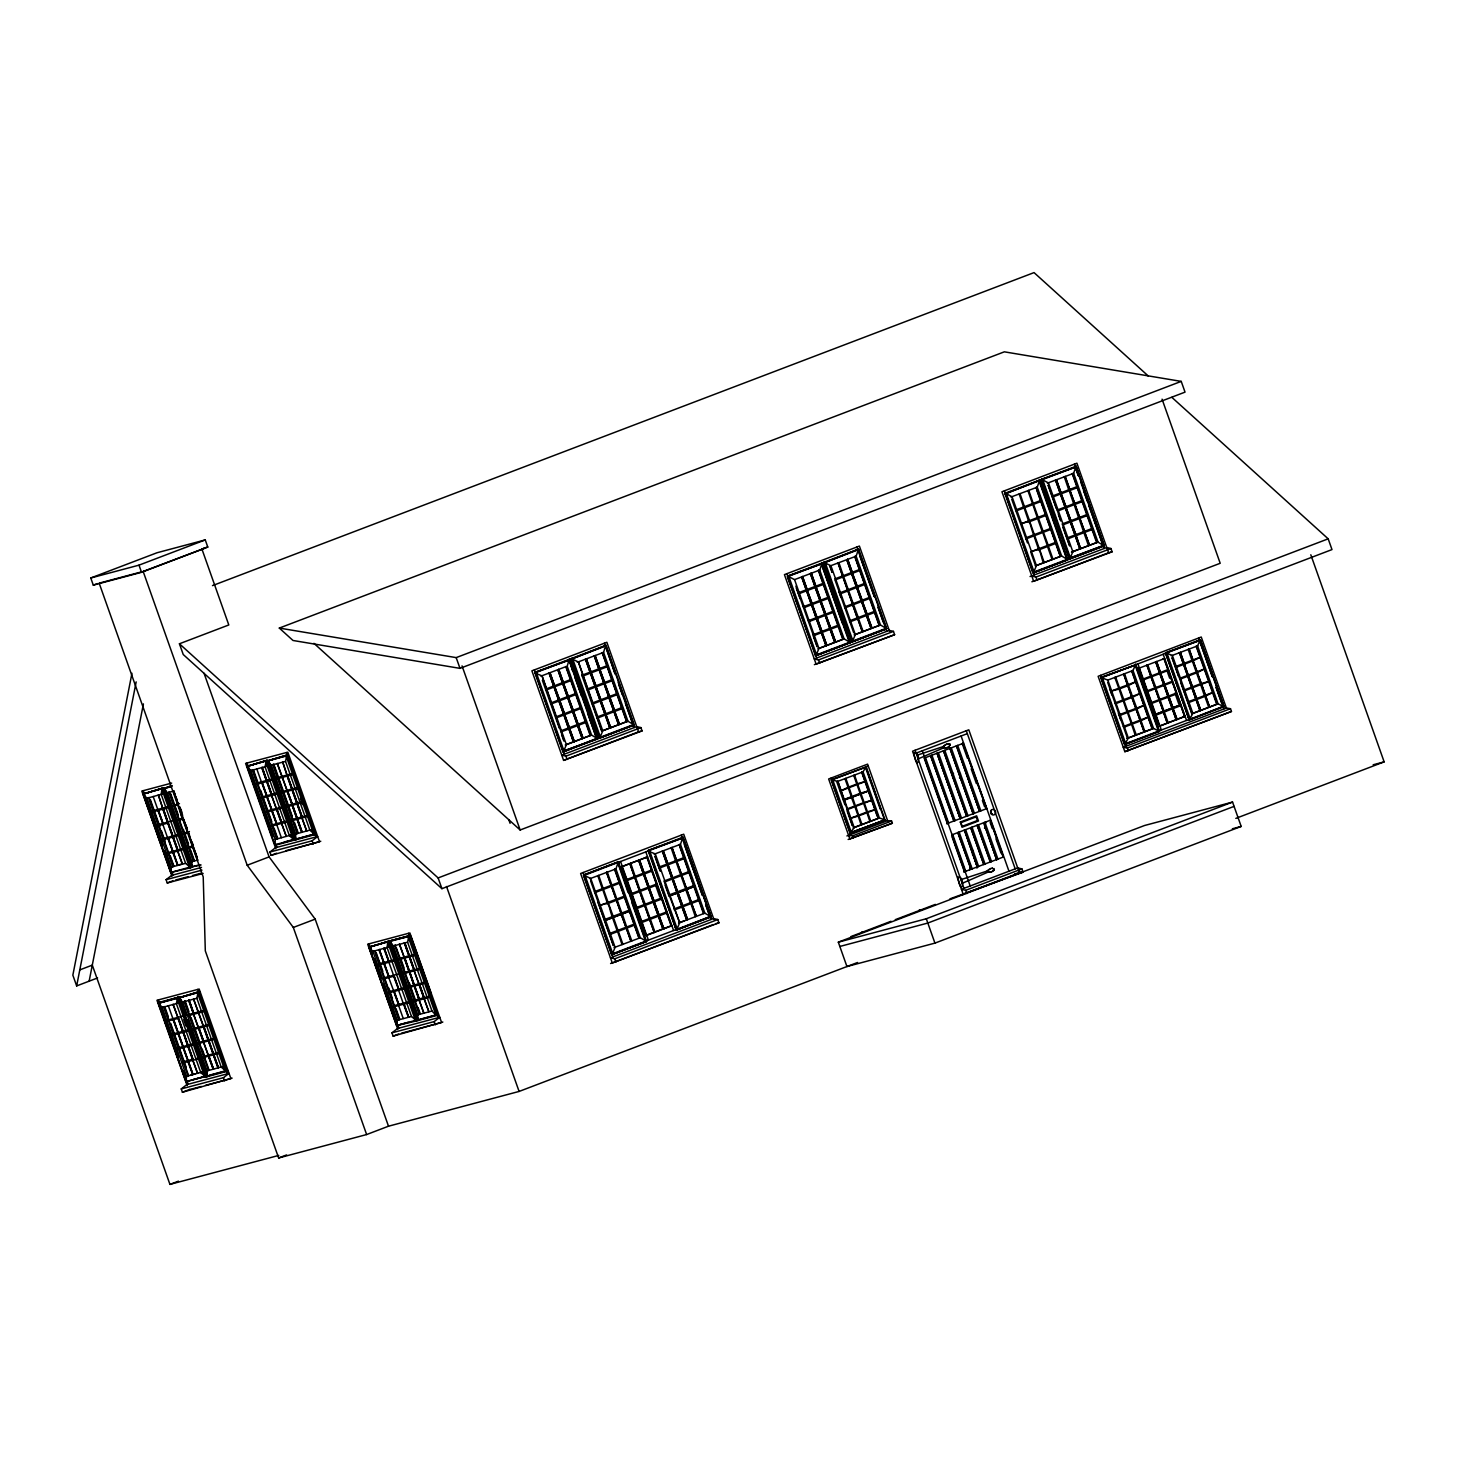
<?xml version="1.0" encoding="UTF-8"?>
<svg xmlns="http://www.w3.org/2000/svg" width="1457" height="1457" viewBox="0 0 1457 1457"><rect width="100%" height="100%" fill="white"/><g stroke="black" fill="none" stroke-linecap="round" stroke-linejoin="round"><path stroke-width="1.5" d="M562.639 751.229L597.789 738.79L569.614 659.201L534.792 672.424L562.967 752.012L597.789 738.79L591.578 735.093L567.21 666.25L569.213 659.311L572.583 670.839M614.963 673.863L605.602 645.451L603.58 652.39L627.967 721.233L634.177 724.93L599.355 738.153L571.18 658.564L606.003 645.342L634.177 724.93L599.355 738.153L634.177 724.93M616.876 863.09L618.333 861.834L615.929 868.9L640.315 937.743L646.526 941.441L611.703 954.681L583.51 875.056L618.333 861.834L646.526 941.441L611.703 954.681L583.51 875.056L590.741 878.48L615.127 947.341L612.086 954.572L646.526 941.441M649.676 853.055L676.248 930.076L711.071 916.854L682.878 837.247L648.055 850.469L676.248 930.076L711.071 916.854L704.86 913.157L680.474 844.295L682.878 837.247L681.421 838.485M850.323 642.573L815.519 655.796L850.323 642.573L822.149 562.985L787.345 576.207L815.519 655.796L850.323 642.573L844.113 638.876L819.745 570.033L822.149 562.985L820.692 564.241M857.062 550.364L858.537 549.125L856.133 556.173L880.502 625.017L886.712 628.714L851.908 641.936L823.715 562.347L858.537 549.125L886.712 628.714L851.908 641.936L886.712 628.714M1038.204 481.356L1039.661 480.118L1037.257 487.166L1061.625 556.009L1067.835 559.707L1033.031 572.929L1004.838 493.34L1039.661 480.118L1067.835 559.707L1033.031 572.929L1006.459 495.926M1069.784 558.104L1069.42 559.069L1104.224 545.847L1076.049 466.258L1041.245 479.462L1069.42 559.069L1104.224 545.847L1098.013 542.15L1073.645 473.306L1076.049 466.258L1075.284 467.315M190.758 866.897L170.815 872.452L143.096 794.138L163.184 787.946L190.685 867.789L185.604 863.327L161.235 794.484L161.854 789.166L163.093 788.765M205.911 1076.14L185.968 1081.677L158.267 1002.616L178.337 997.189L205.838 1077.033L200.756 1072.571L176.388 1003.727L177.645 997.444L179.484 997.517L185.476 1014.418M170.742 785.924L163.585 788.692L167.537 792.808L191.923 861.652L191.304 866.988L201.084 864.948M198.826 991.725L178.737 997.936L182.69 1002.052L207.076 1070.895L206.93 1076.741L227.019 1071.314L198.826 991.725L178.737 997.936L199.973 992.071M266.303 760.572L246.907 766.509L250.859 770.626L275.246 839.469L275.1 845.315L295.17 839.906L266.995 760.317L246.907 766.509L266.995 760.317L294.496 840.161L289.415 835.699L265.047 766.856L266.303 760.572L294.496 840.161L293.385 839.815L265.648 761.519M287.484 754.853L267.396 761.046L271.348 765.18L295.735 834.023L295.589 839.869L315.659 834.442L287.484 754.853L267.396 761.046L287.375 755.673M416.629 1020.046L396.686 1025.582L368.967 947.287L389.055 941.095L416.556 1020.938L411.493 1016.476L387.107 947.633L387.726 942.315L388.964 941.914M408.852 935.904L408.215 936.851L435.934 1015.128L437.045 1015.493L408.852 935.904L407.596 942.187L431.982 1011.031L435.934 1015.128L437.737 1015.219L409.544 935.631L389.474 941.058L393.408 945.957L417.795 1014.801L417.649 1020.647L437.737 1015.219L409.544 935.631L389.474 941.058L410.692 935.977L430.89 993M597.789 738.79L569.614 659.201M606.003 645.342L571.344 659.22M618.333 861.834L583.911 874.965M711.071 916.854L682.878 837.247M849.85 642.045L822.149 562.985M858.537 549.125L823.897 563.003M1039.661 480.118L1005.02 493.996M1104.224 545.847L1076.049 466.258M143.096 794.138L162.492 788.201L190.685 867.789L170.815 872.452L171.434 867.097L147.048 798.254L143.096 794.138L162.492 788.201M172.217 785.614L163.585 788.692L171.908 786.47M187.225 1081.112L185.968 1081.677L186.587 1076.341L162.201 1007.497L158.248 1003.381L177.645 997.444L205.838 1077.033L204.727 1076.687L177.007 998.409L177.645 997.444M396.686 1025.582L397.306 1020.246L372.919 951.403L368.967 947.287L388.363 941.349L416.556 1020.938L396.686 1025.582L397.943 1025.018M1157.532 731.195L1159.462 731.287L1124.64 744.509L1159.462 731.287L1153.543 728.445L1128.355 738.043L1124.64 744.509L1100.909 677.505L1107.83 680.091L1133.018 670.493L1135.732 664.283L1134.93 665.248M1171.264 655.796L1197.563 645.888L1200.277 639.696L1199.475 640.643L1212.26 676.722M1135.677 664.957L1100.909 677.505L1135.677 664.957L1159.08 731.396M1222.077 706.609L1224.007 706.7L1200.277 639.696L1165.454 652.918L1189.185 719.922L1192.901 713.438L1218.088 703.858L1224.007 706.7L1189.185 719.922L1167.039 655.413M172.072 871.869L170.815 872.433M191.304 866.988L192.561 866.423M225.216 1071.241L226.327 1071.587L221.264 1067.125L196.877 998.282L198.134 991.998L227.019 1071.314M206.457 1076.213L207.714 1075.667M275.883 844.24L274.626 844.805L315.258 834.005M286.792 755.108L286.137 756.056L313.874 834.351L314.985 834.715L309.904 830.235L285.536 761.392L286.792 755.108L315.659 834.442M295.115 839.341L312.982 834.369M417.176 1020.137L437.118 1014.6M844.914 804.81L836.737 781.735L863.054 771.846L866.095 766.564L865.403 767.165M866.004 767.129L831.273 779.786L850.16 833.113L854.203 827.576L879.391 817.978L884.982 819.89L850.16 833.113L884.982 819.89L866.095 766.564M952.623 777.747L953.461 773.357M959.562 778.002L960.4 773.594M969.615 869.865L970.435 865.567M972.493 854.84L973.312 850.542M976.937 868.117L977.155 867.006M984.55 828.359L985.77 821.912M131.95 673.261L72.85 975.17L76.656 985.934L97.601 977.938M76.656 985.934L136.175 681.876M89.15 981.162L143.423 703.895M569.596 659.985L535.174 672.314L563.367 751.903L566.391 744.691L542.022 675.848L534.956 673.098M682.859 838.03L648.438 850.378L676.631 929.985L679.672 922.755L655.286 853.893L648.238 851.143M822.13 563.768L787.709 576.098L794.557 579.631L818.943 648.474L815.902 655.686L787.509 576.881M1067.835 559.707L1033.414 572.82L1036.455 565.607L1012.069 496.764L1005.239 493.231M1069.802 558.96L1070.458 558.013L1042.72 479.717L1041.609 479.371L1048.457 482.904L1072.844 551.748L1069.802 558.96L1041.227 479.48L1076.031 467.023M990.979 811.622L990.924 813.552L992.381 813.789M599.756 738.043L600.393 737.096L572.674 658.801L571.563 658.455L599.756 738.043L602.779 730.831L578.411 661.988L571.18 658.564L572.055 659.038M852.29 641.827L852.928 640.88L825.208 562.584L824.097 562.238L852.29 641.827L855.332 634.615L830.945 565.771L823.715 562.347L824.589 562.821M949.163 746.64L949.873 744.126L946.34 744.236M993.219 871.031L994.33 869.647L992.199 868.172M994.33 869.647L991.543 871.887M197.496 992.946L198.134 991.998M368.967 947.287L388.363 941.349M563.367 751.903L597.315 738.28M815.902 655.686L816.557 654.758L788.82 576.444M676.631 929.985L710.597 916.344M1125.023 744.4L1125.696 743.562L1102.366 677.651L1101.292 677.414M1223.57 706.281L1189.568 719.813L1165.454 652.918L1200.222 640.37M944.027 746.039L946.558 744.181M945.065 744.982L943.043 746.621M988.065 870.43L990.614 868.591M989.121 869.374L987.099 871.031M203.142 873.435L167.264 882.978L166.098 879.682L171.653 875.366L201.521 867.425M269.909 852.054L275.464 847.737L317.681 836.5L312.108 840.816L269.909 852.054L271.057 855.35L320.777 841.254M181.251 1088.925L186.806 1084.609L229.022 1073.372L223.467 1077.688L181.251 1088.925L182.416 1092.222L232.118 1078.125M391.969 1032.831L397.524 1028.515L439.741 1017.277L434.186 1021.594L391.969 1032.831L393.135 1036.127L442.837 1022.031M930.695 755.728L931.934 755.236L955.1 820.673L953.861 821.147L930.604 755.673L954.135 821.001M937.051 753.214L960.29 818.688L937.124 753.269L938.381 752.795L961.547 818.215L960.218 818.634L937.798 755.327M943.571 750.81L944.81 750.337L967.976 815.756L966.647 816.193L943.48 750.756L966.738 816.23M949.928 748.315L973.167 813.789L949.928 748.315L951.257 747.878L974.423 813.316L973.094 813.735M986.444 808.69L962.931 743.361L986.79 808.599L946.631 823.733M957.923 832.603L959.161 832.129L972.201 868.955L971.236 869.301L957.832 832.548L970.963 869.428M970.708 827.649L983.839 864.529L970.799 827.703L972.038 827.23L985.078 864.056L983.748 864.475M977.228 825.245L978.485 824.771L991.525 861.597L990.268 862.07L977.155 825.19L990.541 861.943M990.232 820.291L951.749 834.916L964.789 871.741L965.772 871.413L952.732 834.588L951.749 834.916M990.159 820.236L1003.272 857.117L990.505 820.145M947.505 747.496L949.381 746.585M943.699 747.823L918.056 758.951M987.755 872.233L962.112 883.361M90.771 577.992L157.028 552.749L205.255 539.91L207.786 547.067L141.529 572.31L93.303 585.149L90.771 577.992L138.998 565.152L205.255 539.91M93.303 585.149L97.455 583.583M857.572 962.494L519.093 1091.439L388.509 1126.206L366.636 1134.548L293.312 927.453L247.198 865.239L143.168 571.454L204.035 548.506M212.485 585.623L1034.051 272.605L1148.335 376.052M1171.865 397.36L1328.183 538.835L1331.989 549.58L441.926 888.679L183.236 654.521L179.43 643.775L228.804 624.962L201.922 549.07M279.307 628.076L1004.347 351.829L1181.226 381.388L1185.033 392.133L459.993 668.362L293.003 640.479L279.307 628.076L456.187 657.617L1181.226 381.388M149.051 797.507L147.048 798.254L162.802 793.901L161.235 794.484M153.167 796.487L157.757 809.455M169.54 792.043L167.537 792.808L173.948 790.932L177.754 804.137L176.57 798.345M265.047 766.856L266.595 766.255L250.859 770.626L252.425 770.024L276.794 838.868M167.701 807.87L153.24 811.749L153.167 810.638M179.466 803.681L173.383 805.302L174.02 806.195M535.411 672.752L603.271 646.908M787.946 576.535L857.9 549.89M1007.552 492.867L1075.412 467.023L1074.41 464.146M271.239 780.351L257.051 784.121L256.978 783.01M261.368 781.844L256.778 768.877M540.893 676.157L566.318 666.486M577.282 662.279L603.58 652.39L602.47 652.7L626.838 721.543L603.763 730.321M794.557 579.631L819.745 570.033L818.324 570.415L842.711 639.259M832.038 572.328L829.816 566.063L856.133 556.173L854.713 556.556L879.099 625.399L880.502 625.017L854.439 634.851M1010.939 497.056L1037.257 487.166L1036.127 487.458L1060.514 556.319L1035.326 565.899L1036.455 565.607M1047.328 483.196L1073.645 473.306L1072.225 473.671L1096.611 542.514L1098.013 542.15L1071.951 551.966M291.728 774.887L277.54 778.657L277.467 777.564M172.381 836.099L167.774 823.132L158.194 825.718L158.121 824.607M181.233 812.405L179.266 806.85C185.549 837.739 183.236 797.179 173.729 806.304M182.999 817.996L178.337 819.271L178.956 820.164M276.466 794.211L262.005 798.09L261.932 796.979M563.513 683.424L568.248 696.337L563.513 683.424L571.454 680.419L571.089 679.417L545.901 688.997M798.454 592.78L823.624 583.201L823.988 584.202L816.047 587.207L820.801 600.12L816.211 587.153M1015.802 509.95L1041.136 500.316L1041.5 501.317L1033.559 504.322L1038.149 517.29M1069.948 490.463L1074.701 503.393L1069.948 490.463L1077.889 487.458L1077.524 486.456L1052.355 496.054M554.042 687.048L558.632 700.016L554.042 687.048L546.266 689.999M554.753 686.757L559.506 699.67L554.753 686.757L562.784 683.715L567.374 696.683L562.784 683.715M590.431 673.17L595.021 686.138L590.431 673.17L582.49 676.175L582.144 675.174L607.314 665.594M591.305 672.843L595.895 685.81L591.141 672.879L599.173 669.838L603.763 682.805L599.173 669.838M599.902 669.546L604.637 682.477L599.902 669.546L607.678 666.596M798.636 593.837L806.577 590.832L811.167 603.799L806.577 590.832M807.305 590.54L812.041 603.453L807.305 590.54L815.337 587.499L819.927 600.466L815.173 587.535M835.025 579.977L842.966 576.954L847.555 589.921L842.966 576.954M848.284 589.63L843.676 576.662L851.708 573.621L856.315 586.588L851.562 573.676M852.436 573.33L857.19 586.26L852.436 573.33L860.377 570.324M1016.148 510.952L1024.089 507.947L1028.533 520.969M1052.537 497.092L1060.477 494.087L1065.067 507.054L1060.477 494.087M1061.206 493.796L1065.941 506.726L1061.206 493.796L1069.238 490.754L1073.663 503.758M296.955 788.747L282.494 792.626L282.421 791.533M177.608 835.808L163.148 839.687L163.075 838.576M167.446 837.411L162.856 824.443M189.428 831.565L183.272 833.24L183.91 834.133M188.791 832.839L192.597 846.043L188.299 832.967L183.637 834.242M281.42 808.18L266.941 812.059L266.868 810.948M803.226 606.804L828.578 597.17L828.924 598.171L820.983 601.176L825.737 614.089L820.983 601.176M839.614 592.926L864.966 583.292M1043.103 531.259L1038.513 518.291L1046.436 515.286L1046.09 514.285L1020.738 523.919C1032.303 520.131 1028.405 521.114 1033.632 534.883M1057.29 510.023L1082.478 500.425L1082.824 501.427L1074.884 504.432L1079.637 517.362L1075.047 504.395M551.056 704.022L558.996 701.017L563.586 713.985L558.832 701.054M559.87 700.671L564.46 713.639L559.707 700.726L567.738 697.684L572.328 710.652L567.738 697.684M568.449 697.393L573.202 710.306L568.449 697.393L576.389 694.388L576.043 693.386L550.855 702.966M587.444 690.163L595.385 687.139L599.974 700.107L595.385 687.139M596.095 686.848L600.849 699.779L596.095 686.848L604.127 683.807L608.716 696.774L604.127 683.807M604.837 683.515L609.591 696.446L604.837 683.515L612.614 680.565M811.531 604.801L816.12 617.768L811.531 604.801L803.754 607.751M812.241 604.509L816.995 617.422L812.241 604.509L820.273 601.468L824.862 614.435L820.273 601.468M840.143 593.891L847.919 590.923L852.509 603.89L847.919 590.923M856.661 587.59L861.251 600.557L856.661 587.59L848.63 590.631L853.219 603.599M857.372 587.298L862.125 600.229L857.372 587.298L865.167 584.348M1034.343 534.592L1029.753 521.624L1037.621 518.637L1042.229 531.605M1065.431 508.056L1070.021 521.023L1065.431 508.056L1057.655 511.025M1066.142 507.765L1070.895 520.695L1066.142 507.765L1074.173 504.723L1078.617 517.727M301.909 802.716L287.448 806.613L287.357 805.502M182.271 849.886L168.083 853.656L168.01 852.545M192.889 845.934L188.226 847.209L188.864 848.101M286.082 822.258L271.894 826.028L271.822 824.917M555.645 716.99L580.979 707.355L581.343 708.357L573.402 711.362L578.156 724.275L573.566 711.307M592.034 703.112L617.203 693.532M1048.202 545.191L1043.449 532.26L1051.389 529.255L1051.025 528.254L1025.692 537.888L1026.202 538.853M1062.08 524.028L1087.414 514.394L1087.778 515.396L1079.837 518.401L1084.591 531.331L1079.837 518.401M563.932 714.986L568.376 727.99L563.932 714.986L556.155 717.937M564.66 714.695L569.396 727.608L564.66 714.695L572.692 711.653L577.282 724.621L572.692 711.653M600.32 701.108L604.91 714.076L600.32 701.108L592.38 704.132L592.179 703.075M601.031 700.817L605.784 713.748L601.031 700.817L609.062 697.776L613.67 710.743L608.917 697.83M609.955 697.448L614.544 710.415L609.791 697.484L617.732 694.479M808.69 621.72L816.466 618.77L821.074 631.737L816.321 618.806M817.341 618.424L821.948 631.391L817.195 618.478L825.227 615.437L829.816 628.404L825.227 615.437M825.937 615.145L830.69 628.058L825.937 615.145L833.878 612.14L833.513 611.139L808.344 620.718M852.709 604.946L857.299 617.914L852.855 604.892L844.933 607.915L844.568 606.895L869.756 597.315M858.337 617.531L853.583 604.6L861.615 601.559L866.205 614.526L861.615 601.559M862.325 601.267L867.079 614.198L862.325 601.267L870.102 598.317M1026.056 538.89L1033.978 535.885L1038.422 548.907M1039.296 548.56L1034.707 535.593L1042.738 532.552L1047.328 545.519M1062.444 525.03L1070.367 522.025L1074.975 534.992L1070.367 522.025M1071.095 521.733L1075.849 534.664L1071.095 521.733L1079.127 518.692L1083.553 531.696M276.775 824.735L281.365 837.702M306.844 816.685L292.383 820.582L292.311 819.471M578.356 725.331L583.091 738.244L578.356 725.331L586.279 722.326L585.933 721.324L560.745 730.904M813.133 634.742L838.467 625.108L838.831 626.109L830.891 629.114L835.644 642.027L831.036 629.06M1030.645 551.857L1055.979 542.223L1056.343 543.224L1048.403 546.229L1052.992 559.197M1067.034 537.997L1092.368 528.363L1092.732 529.365L1084.791 532.37L1089.545 545.3L1084.791 532.37M568.886 728.955L573.475 741.923L568.886 728.955L561.109 731.906M569.596 728.664L574.349 741.577L569.596 728.664L577.628 725.622L582.217 738.59L577.628 725.622M605.274 715.077L609.864 728.045L605.274 715.077L597.334 718.101L596.969 717.081L622.157 707.501M605.985 714.786L610.738 727.717L605.985 714.786L614.016 711.745L618.606 724.712L614.016 711.745M614.727 711.453L619.48 724.384L614.727 711.453L622.521 708.503M813.48 635.744L821.42 632.739L826.01 645.706L821.42 632.739M822.13 632.447L826.884 645.36L822.13 632.447L830.162 629.406L834.752 642.373L830.162 629.406M849.868 621.884L857.809 618.861L862.398 631.828L857.809 618.861M863.109 631.537L858.519 618.588L866.551 615.528L871.14 628.495L866.405 615.582M867.279 615.236L872.014 628.167L867.279 615.236L875.22 612.231M1075.321 535.994L1079.91 548.961L1075.321 535.994L1067.544 538.963M1076.195 535.666L1080.62 548.67L1076.031 535.702L1083.917 532.716L1088.506 545.665M289.415 835.699L290.981 835.098M167.264 882.978L172.873 880.829M309.904 830.235L311.47 829.652L295.735 834.023L298.23 833.058L294.533 822.64M271.057 855.35L276.684 853.201M247.198 865.239L269.09 856.898L315.186 919.13L388.509 1126.206M565.28 745.001L590.449 735.403M817.814 648.784L844.113 638.876L818.943 648.474M854.203 634.906L879.372 625.326L855.004 556.483M1071.715 552.039L1096.884 542.441M565.516 744.928L591.578 735.093L590.176 735.475L565.79 666.632M1103.75 545.319L1069.074 558.286M565.334 750.555L633.194 724.694L634.214 727.553M815.774 655.122L885.729 628.477M1035.381 571.454L1064.739 560.271M1103.24 545.61L1066.834 559.47L1039.77 483.014M1030.044 576.553L1106.755 547.522L1110.963 548.524L1112.128 551.802L1031.884 581.78M640.916 727.608L636.709 726.606L561.746 755.163L565.953 756.165L640.916 727.608L642.082 730.904L563.604 760.39L531.896 670.839L606.859 642.282L638.567 731.833L642.082 730.904M893.451 631.391L889.244 630.389L814.281 658.946L818.488 659.948L893.451 631.391L894.616 634.687L814.372 664.647M1031.793 576.08L1036 577.081L1110.963 548.524M563.604 760.39L638.567 731.833M1108.613 552.749L1033.65 581.307L1001.942 491.756L1076.905 463.199L1108.613 552.749L1112.128 551.802M79.789 969.888L92.301 965.135L169.941 1184.395L278.761 1155.419M313.929 643.338L520.149 829.998L1220.201 563.276L1162.067 399.163M293.312 927.453L315.186 919.13M179.43 643.775L438.12 877.934L1328.183 538.835M168.32 1005.731L172.928 1018.698M182.58 1031.374L177.991 1018.407L168.393 1020.993L168.32 1019.882M188.536 1014.546L188.9 1015.547L188.536 1014.546L202.723 1010.757M374.923 950.656L372.919 951.403L388.673 947.032L387.107 947.633M395.412 945.192L393.408 945.957L407.596 942.187M831.82 779.95L868.263 766.072M1101.492 677.76L1199.603 640.388M586.224 874.601L648.62 850.815M650.733 850.014L682.24 838.012M187.807 1031.082L173.347 1034.962L173.274 1033.851M913.575 752.923C921.99 750.282 917.837 776.071 913.776 752.868M193.49 1028.515L193.836 1029.516L193.49 1028.515L207.95 1024.635M916.089 753.142L967.321 733.636M1158.552 724.165L1138.755 668.289L1164.671 658.491L1162.923 658.946M589.866 878.717L615.929 868.9L614.526 869.264L638.913 938.126M621.665 866.715L647.108 857.044L671.495 925.905L646.052 935.576L621.665 866.715L647.6 856.916L645.833 857.372M654.157 854.203L680.474 844.295L679.344 844.605L703.986 913.393M393.59 961.019L379.13 964.898L379.057 963.787M844.951 778.657L848.029 787.345L840.325 791.024L848.265 788.018L851.343 796.706L843.403 799.711L851.58 797.38L843.639 800.385M870.758 821.165L867.68 812.478L875.621 809.473L867.443 811.804L864.365 803.117L872.306 800.112L864.128 802.443L861.051 793.755L868.991 790.75L860.814 793.082L857.736 784.394L865.677 781.389L857.499 783.72L854.567 774.997M388.928 962.294L393.517 975.261M414.079 955.573L399.619 959.453L399.546 958.342M848.976 787.727L857.007 784.686L860.085 793.373L852.054 796.414L849.14 787.691M1110.835 691.237L1136.187 681.585L1128.538 685.446L1132.417 696.355M1123.821 699.651L1119.796 688.779L1127.827 685.737L1131.688 696.646L1127.827 685.737M1143.344 679.927L1151.121 676.959L1155 687.886L1150.975 677.013M1159.881 673.626L1163.742 684.553L1159.881 673.626L1151.85 676.667L1155.875 687.54M1160.592 673.334L1164.617 684.207L1160.592 673.334L1168.368 670.384M1179.715 678.361L1187.491 675.392L1183.63 664.483L1175.835 667.433M1184.341 664.192L1192.372 661.15L1196.233 672.059L1188.202 675.101L1184.341 664.192L1188.202 675.101M1197.253 672.606L1201.278 683.479L1197.253 672.606L1204.903 668.763L1196.962 671.768L1193.083 660.859L1200.732 656.998L1175.544 666.596M192.47 1045.161L178.3 1048.931L178.228 1047.82M198.425 1042.484L198.789 1043.485L198.425 1042.484L212.886 1038.604M659.019 867.097L684.371 857.463L684.717 858.464L676.777 861.469L681.53 874.4L676.777 861.469M594.82 892.686L602.761 889.681L607.205 902.703M608.079 902.357L603.489 889.389L611.521 886.348L616.111 899.315L611.521 886.348M616.821 899.024L612.231 886.056L620.008 883.088M627.038 880.574L634.815 877.606L639.423 890.573L634.815 877.606M640.133 890.282L635.543 877.314L643.575 874.273L648.165 887.24L643.575 874.273M644.285 873.981L649.039 886.912L644.285 873.981L652.08 871.013M669.073 894.999L676.849 892.03L672.26 879.063L664.319 882.068L663.973 881.066L671.914 878.061L667.306 865.094L659.529 868.062M668.034 864.802L676.066 861.761L680.656 874.728L672.624 877.77L668.034 864.802L672.624 877.77M212.959 1039.715L198.789 1043.485M852.454 797.052L860.322 794.047L852.454 797.052L855.368 805.776L863.4 802.734L860.176 794.083M861.051 793.755L868.991 790.75M398.453 989.23L393.663 976.281L384.065 978.867L383.992 977.756M388.728 977.592L393.536 990.541M419.015 969.542L404.554 973.422L404.481 972.311M1115.006 702.984L1140.357 693.35L1132.708 697.193L1136.733 708.066M1147.205 690.837L1172.248 681.293M1127.827 711.453L1123.966 700.544L1131.998 697.484L1135.859 708.412L1131.834 697.539M1155.292 688.724L1159.153 699.633L1155.292 688.724L1147.515 691.693M1159.881 699.342L1156.002 688.433L1164.034 685.391L1167.913 696.3L1164.034 685.391M1164.762 685.1L1168.787 695.972L1164.762 685.1L1172.539 682.131M1183.721 690.163L1191.662 687.158L1187.783 676.23L1180.006 679.199M1188.511 675.939L1196.543 672.897L1200.404 683.825L1192.372 686.866L1188.511 675.939L1192.536 686.812M197.697 1059.02L183.236 1062.9L183.163 1061.789M846.717 809.072L854.658 806.067L851.416 797.416M846.954 809.746L854.895 806.741L857.973 815.428L850.032 818.433M855.605 806.45L863.637 803.408L866.715 812.095L858.683 815.137L855.769 806.413M192.961 1059.184L188.372 1046.217L192.961 1059.184L182.89 1061.898M203.379 1056.452L203.725 1057.454L203.379 1056.452L217.84 1052.573M599.428 905.653L624.762 896.019M681.366 874.437L689.307 871.432L689.671 872.433L681.73 875.438L686.32 888.406L694.26 885.401L694.607 886.402L677.924 892.74L682.677 905.671L678.088 892.704M616.457 900.317L621.064 913.284L616.457 900.317L608.425 903.358L613.178 916.289M621.775 912.993L617.185 900.025L624.962 897.075M639.769 891.575L644.213 904.597L639.769 891.575L631.992 894.543M645.232 904.214L640.479 891.283L648.529 888.242L653.118 901.209L648.529 888.242M649.239 887.95L653.993 900.881L649.239 887.95L657.016 884.982M672.97 878.771L681.002 875.73L685.61 888.697L677.578 891.739L672.97 878.771L677.578 891.739M403.48 988.957L389.019 992.836L388.946 991.725M1119.176 714.75L1144.51 705.115L1136.879 708.958L1140.904 719.831M1201.114 683.533L1209.365 681.366L1192.664 687.704L1196.689 698.577L1192.664 687.704M423.969 983.511L409.508 987.391L409.435 986.28M1119.468 715.587L1127.408 712.582L1131.269 723.51M1131.998 723.218L1128.119 712.291L1136.15 709.249L1140.03 720.159L1136.15 709.249M1159.462 700.489L1163.323 711.398L1159.462 700.489L1151.667 703.458M1164.034 711.107L1160.173 700.198L1168.204 697.156L1172.065 708.066L1168.04 697.193M1169.079 696.81L1172.94 707.738L1168.915 696.865L1176.855 693.86M1191.953 687.995L1195.815 698.905L1191.953 687.995L1184.177 690.964M861.998 824.498L858.92 815.811L866.97 812.769L869.884 821.493M200.756 1072.571L202.323 1071.97L186.587 1076.341L188.59 1075.594L170.123 1023.433M604.728 920.642L612.668 917.637L604.874 920.587L604.364 919.64L629.551 910.042M617.968 930.313L613.379 917.345L621.247 914.34L626 927.271L621.247 914.34M622.285 913.958L630.061 910.989L622.285 913.958L626.729 926.98M669.273 896.037L677.214 893.032L681.803 905.999L677.05 893.086M677.924 892.74L685.956 889.699M686.684 889.407L691.419 902.338L686.684 889.407L694.607 886.402M621.41 914.304L613.379 917.345M644.722 905.544L649.312 918.511L644.722 905.544L636.946 908.512M650.022 918.238L645.433 905.252L653.465 902.211L658.054 915.178L653.319 902.265M654.339 901.883L658.946 914.85L654.193 901.919L662.134 898.914M669.419 896L677.214 893.032M221.264 1067.125L222.812 1066.524L207.076 1070.895L209.079 1070.13L184.693 1001.287M1123.329 726.515L1148.681 716.862L1141.031 720.723L1144.911 731.633M1187.874 701.91L1213.226 692.275L1205.576 696.136L1209.601 707.009L1205.74 696.082M1123.638 727.353L1131.579 724.348L1135.276 735.311M1140.321 721.015L1144.182 731.924L1140.321 721.015L1132.289 724.056L1136.314 734.929M1163.469 712.291L1167.33 723.2L1163.615 712.236L1155.838 715.205M1168.204 722.872L1164.343 711.945L1172.375 708.903L1176.236 719.831L1172.375 708.903M1173.085 708.612L1177.11 719.485L1173.085 708.612L1180.862 705.662M1196.124 699.761L1199.985 710.67L1196.124 699.761L1188.329 702.711M1200.695 710.379L1196.834 699.469L1204.866 696.428L1208.727 707.337M408.434 1002.926L393.955 1006.805L393.882 1005.694M403.188 1003.217L398.599 990.25M850.469 832.621L884.982 819.89M227.656 1070.221L209.79 1075.12M428.631 997.571L414.462 1001.36L414.371 1000.249M846.899 835.954L887.586 820.655L891.575 821.019L892.358 823.223L848.138 839.469M848.648 835.498L852.636 835.863L891.575 821.019M182.416 1092.222L189.902 1089.362M609.317 933.609L634.505 924.011M609.663 934.611L617.604 931.606L622.048 944.61M622.922 944.282L618.333 931.314L626.364 928.273L630.954 941.24L626.364 928.273M631.828 940.912L627.075 927.982L635.015 924.976M674.372 909.969L682.149 907.019L686.757 919.986L682.003 907.055M683.023 906.673L687.631 919.64L682.878 906.728L690.909 903.668L695.335 916.69M691.62 903.395L696.373 916.307L691.62 903.395L699.56 900.371L699.214 899.37L674.026 908.968M649.676 919.531L654.266 932.498L649.676 919.531L641.881 922.481M654.976 932.207L650.387 919.24L658.418 916.198L663.008 929.165L658.418 916.198M659.129 915.907L663.882 928.819L659.129 915.907L666.924 912.938M1127.226 738.335L1152.669 728.682L1132.144 670.73M1185.124 716.188L1159.28 726.242L1184.723 716.571L1164.198 658.619M1193.884 712.947L1217.214 704.077L1196.452 646.198M403.225 1018.498L398.617 1005.53M1124.913 743.926L1189.422 719.339M1191.516 718.538L1223.024 706.536L1223.88 708.958M1230.491 708.703L1226.375 708.011L1123.274 747.295L1127.372 747.987L1230.491 708.703L1231.456 711.471L1124.84 751.685L1098.141 676.303L1201.242 637.019L1226.466 708.211M1124.84 751.685L1231.456 711.471M646.617 935.103L671.877 925.486M680.364 922.336L684.553 920.733M613.998 947.651L640.315 937.743L639.186 938.053L614.799 869.192M678.543 923.064L704.86 913.157L703.458 913.539L679.8 846.754M393.135 1036.127L398.763 1033.978M614.053 953.206L643.429 942.023M710.069 916.617L645.524 941.222L631.974 902.976M960.199 822.076L976.645 815.829L978.485 821.001L962.039 827.248L960.382 822.021M717.791 919.549L713.584 918.547L610.483 957.832L614.69 958.833L717.791 919.549L718.957 922.827L610.574 963.514M713.329 924.576L612.322 963.059L580.615 873.49L683.715 834.205L713.93 919.513M957.613 877.314C966.046 874.674 961.875 900.481 957.832 877.26M169.941 1184.395L178.446 1181.153M1021.903 868.9L1017.696 867.898L961.474 889.316L965.681 890.318L1021.903 868.9L1023.069 872.178L949.946 898.842M850.961 936.56L891.028 921.279M895.254 919.677L935.339 904.396M1014.618 874.2L1020.956 871.778M961.893 894.689L1016.039 874.054M838.321 942.169L1144.565 825.5L1232.549 802.078L1241.182 826.429L934.939 943.116L846.936 966.537L838.321 942.169L926.306 918.748L1232.549 802.078M140.965 572.036L99.167 583.164L203.215 876.95L205.31 950.875L278.651 1157.969L286.61 1154.927M1234.079 806.377L927.836 923.046L839.833 946.467M1235.827 818.379L1384.15 761.865L1310.808 554.771M862.872 931.77L861.852 932.207L863.218 931.788M920.35 909.878L918.912 910.461L920.697 909.897M924.521 758.022L925.505 757.695L948.671 823.114L947.687 823.442L924.521 758.022L963.623 743.161L962.221 743.544L967.448 758.314M943.262 746.567L916.763 755.309M960.819 879.7L987.318 870.976M203.397 548.251L207.786 547.067M143.168 571.454L145.281 570.889M1064.284 476.785L1068.709 489.789M1028.769 490.317L1033.195 503.321M1027.895 490.645L1032.485 503.612M1019.153 493.978L1023.579 507M1020.027 493.65L1024.453 506.654M838.904 562.657L843.33 575.661M829.816 566.063L830.945 565.771M1037.275 517.636L1032.849 504.614L1024.817 507.655L1029.553 520.586M859.849 569.377L834.825 578.921M578.411 661.988L601.905 731.068L627.967 721.233L626.565 721.616L602.178 652.772M542.022 675.848L564.041 740.757M171.653 783.101L141.803 791.06L171.999 876.331M166.826 787.527L171.034 786.398M268.543 760.445L248.018 765.908L247.016 763.049M270.638 759.88L287.43 755.418M285.536 761.392L271.348 765.18L273.843 764.215L292.311 816.375M1071.423 552.112L1072.844 551.748M1060.222 556.392L1061.625 556.009L1035.563 565.844L1031.137 553.314M1102.257 545.647L1103.841 545.938L1075.667 466.349M1052.118 559.543L1047.528 546.575L1039.642 549.562L1044.25 562.529M1043.358 562.876C1038.714 549.544 1041.937 547.796 1030.791 551.821M612.268 679.563L587.08 689.143L587.59 690.108M1065.868 559.506L1067.453 559.816L1039.278 480.227M874.692 611.284L849.522 620.864L850.032 621.829M152.894 810.748L167.355 806.868M256.705 783.119L271.166 779.24M277.194 777.656L291.655 773.776M157.83 824.717L172.017 820.947M261.641 797.088L276.101 793.209M282.13 791.625L296.609 787.745L296.682 788.856M178.683 820.273L183.345 818.998L187.279 830.108M848.356 642.373L849.941 642.683L821.766 563.094M894.616 634.687L816.139 664.173L784.431 574.623L859.393 546.065L889.59 631.355M162.783 838.686L177.244 834.806M266.595 811.057L281.055 807.178M287.084 805.594L301.544 801.714M167.737 852.655L182.198 848.775M271.548 825.026L285.718 821.256M292.037 819.562L306.207 815.793M595.822 738.59L597.406 738.899L569.213 659.311M188.572 848.211L193.235 846.936L197.169 858.046M177.973 865.076L182.034 864.001M185.604 863.327L171.434 867.097L173.929 866.15L170.232 855.714M197.988 860.031L191.923 861.652L194.418 860.705L190.721 850.269M291.418 834.934L275.246 839.469L277.741 838.522L274.043 828.086M284.188 842.037L292.493 839.833M199.645 864.766L190.94 867.097L163.111 788.51M166.098 879.682L201.977 870.139M175.623 880.028L188.281 876.659M192.506 875.548L200.939 873.289M285.754 850.724L319.52 841.727L287.812 752.176L245.596 763.413L275.81 848.702M1188.202 649.385L1191.917 660.331M1147.843 664.866L1151.54 675.829M1101.037 678.07L1124.33 743.853M1124.549 673.644L1128.246 684.59M1115.625 677.013L1119.504 687.923M1114.751 677.341L1118.776 688.214M1193.083 660.859L1197.108 671.732M1183.63 664.483L1187.491 675.392M1168.077 669.528L1143.053 679.089M1187.783 676.23L1191.662 687.158M948.161 743.78L949.873 744.126M950.274 745.255L949.673 744.181M1122.782 700.016L1119.085 689.07L1110.999 691.183M1115.461 703.786L1123.238 700.835L1126.953 711.781M862.18 772.064L878.516 818.215L853.092 827.867L854.203 827.576L837.866 781.426L831.273 779.786L849.905 832.584M853.693 775.324L856.771 784.012L848.903 787.017L845.825 778.329M837.866 781.426L852.582 825.7M1200.695 684.663L1204.411 695.626M1176.4 693.058L1151.376 702.602M1196.834 699.469L1200.859 710.342M671.112 847.792L675.556 860.796M630.754 863.291L635.179 876.313M1184.723 716.571L1163.943 658.691M607.278 872.087L611.885 885.055M597.825 875.712L602.251 888.715M598.7 875.384L603.125 888.388M1126.953 738.408L1128.355 738.043L1107.83 680.091M651.716 870.011L626.692 879.573M198.771 992.29L159.378 1002.78L158.358 999.921M372.191 946.139L409.49 936.195M158.248 1003.381L177.007 998.391M619.662 882.086L594.474 891.684L594.984 892.649M177.954 1003.126L162.201 1007.497L164.696 1006.55L168.393 1016.986M196.877 998.282L182.69 1002.052L185.203 1001.105L188.882 1011.522M861.123 824.844L858.209 816.102L850.196 818.397M671.75 878.097L667.16 865.13M681.73 875.438L686.484 888.369M672.26 879.063L676.849 892.03M656.67 883.98L631.628 893.542M892.358 823.223L849.886 838.995L828.651 778.985L867.589 764.142L888.078 822.021M168.047 1019.991L182.234 1016.221M378.765 963.897L393.226 960.017M399.254 958.451L413.715 954.554M188.9 1015.547L203.361 1011.668M661.605 897.949L636.582 907.511M612.159 916.672C607.496 903.34 610.72 901.592 599.574 905.617M173.001 1033.96L187.461 1030.081M383.719 977.866L397.888 974.096M404.208 972.42L418.378 968.632M193.836 1029.516L208.296 1025.637M983.584 822.75L984.914 822.313L997.954 859.156L996.624 859.575L984.313 824.789M690.399 902.721L685.792 889.753M666.559 911.936L641.535 921.48M617.094 930.641L612.505 917.673M177.936 1047.929L192.397 1044.05M388.655 991.835L403.115 987.955M409.144 986.389L423.623 982.51M679.672 922.755L664.756 883.343M709.104 916.653L710.688 916.963L682.495 837.356M393.609 1005.804L408.069 1001.924M414.098 1000.358L428.558 996.479M203.725 1057.454L218.204 1053.575M644.559 941.258L646.143 941.55L617.95 861.943M715.442 923.774L718.957 922.827M1003.199 857.08L963.733 872.033M191.104 1074.865L195.165 1073.773M411.493 1016.476L397.306 1020.246L399.801 1019.299L396.104 1008.863M431.982 1011.031L417.795 1014.801L420.29 1013.853L418.086 1007.588M1373.168 764.779L1384.15 761.865M193.453 1079.473L205.911 1076.158M400.019 1024.471L408.324 1022.268M185.968 1081.677L226.6 1070.877M437.319 1014.782L416.811 1020.246L388.983 941.659M993.929 868.518L994.111 869.702M188.663 1089.836L201.321 1086.467M205.546 1085.338L230.88 1078.599L199.172 989.048L156.955 1000.285L187.152 1085.574M401.495 1033.177L441.598 1022.504L409.891 932.954L367.674 944.191L397.87 1029.48M1014.272 874.528L1023.069 872.178M1232.385 828.778L1241.182 826.429M278.651 1157.969L366.636 1134.548M990.396 868.645L992.417 868.117M945.866 747.896L947.706 747.441M989.922 872.288L991.762 871.832M943.499 747.896L944.828 747.641M987.555 872.288L988.866 872.033M831.656 779.677L832.694 779.805L851.27 832.275L850.542 833.022L831.146 778.038M944.61 747.696L946.067 747.842M988.666 872.087L990.123 872.233M991.762 813.826L990.742 812.241M885.455 628.331L886.33 628.823L858.137 549.234M632.903 724.548L633.795 725.04L605.602 645.451M268.707 760.645L296.281 839.614M248.2 766.091L272.823 836.682M180.049 997.517L186.114 1015.748M159.56 1002.981L171.562 1037.949M1200.277 639.696L1224.007 706.7M1199.894 639.805L1223.625 706.791M1198.747 637.984L1212.443 676.667M1216.231 687.34L1222.277 704.405M1216.012 687.322L1221.276 702.183M1192.901 713.438L1172.375 655.486L1165.855 652.809L1166.911 653.064L1190.242 718.975M1172.229 657.799L1192.026 713.675M1171.993 657.872L1178.586 676.485M1180.789 682.696L1191.771 713.748M1163.178 654.266L1186.544 720.45M1167.403 671.823L1169.68 678.233M1174.961 693.168L1178.749 703.84M1076.177 469.136L1078.435 475.51M1080.693 481.885L1104.26 548.469M1076.031 469.427L1078.289 475.765M1083.516 490.554L1087.25 501.117M1088.743 505.324L1102.967 545.464M1072.516 473.598L1097.139 542.386M1137.935 663.882L1161.356 730.03M1139.01 668.217L1159.535 726.169M1135.732 664.283L1159.462 731.287M1135.823 667.106L1158.479 731.141M1131.907 670.785L1152.414 728.737M1048.312 485.217L1060.878 520.677M1063.1 526.942L1069.748 545.719M1048.075 485.29L1056.198 508.238M1058.419 514.485L1060.623 520.75M1062.845 527.015L1069.493 545.774M1041.882 479.79L1069.711 558.377M1107.684 682.386L1127.481 738.28M1109.651 688.669L1111.837 694.88M1118.43 713.493L1120.633 719.703M1036.364 487.403L1060.751 556.246M1036.583 489.625L1059.494 554.297M1127.372 747.987L1128.355 750.756M1100.636 675.356L1125.769 746.33M1011.686 499.15L1027.44 542.896M1006.332 493.577L1034.051 571.873M1036 577.081L1037.165 580.378M1004.438 490.809L1034.306 575.133M1019.554 873.125L968.796 729.811L912.574 751.229L963.314 894.543M966.301 730.758L1015.201 868.846M961.092 736.004L1008.972 871.213M971.182 768.877L976.427 783.647M982.4 800.53L984.641 806.85M990.177 822.477L992.344 828.614M995.969 838.85L1001.032 853.165M856.898 547.031L874.455 596.623M878.207 607.241L886.748 631.336M860.012 556.519L874.236 596.66M877.97 607.205L883.197 621.993M855.241 556.41L879.627 625.253M922.336 750.774L970.216 885.983M924.175 758.114L944.336 815.046M945.083 817.158L947.341 823.551M952.131 837.047L964.443 871.832M965.681 890.318L966.847 893.615M915.069 750.282L963.969 888.369M830.071 566.008L832.275 572.255M835.243 580.615L853.711 632.757M838.686 591.105L840.908 597.37M822.258 565.881L849.322 642.337M822.13 566.172L842.328 623.177M818.615 570.343L843.239 639.113M926.306 918.748L934.939 943.116M865.713 766.655L884.599 820M866.132 769.278L880.301 809.291M795.886 586.133L817.322 646.617M796.378 588.282L800.075 598.7M813.37 636.254L817.067 646.689M861.652 772.21L877.241 816.248M818.488 659.948L819.654 663.245M786.926 573.676L816.794 657.999M847.136 811.094L852.345 825.773M852.636 835.863L853.42 838.066M681.22 835.152L702.547 895.381M705.552 903.886L711.089 919.494M684.371 844.659L702.329 895.345M706.062 905.908L709.796 916.471M604.345 643.247L615.145 673.717M618.15 682.204L632.447 722.563M618.697 684.426L622.43 694.971M625.435 703.421L632.156 722.435M602.706 652.627L627.093 721.47M655.14 856.224L660.312 870.831M654.903 856.279L660.076 870.885M665.248 885.492L668.945 895.928M649.549 850.706L677.286 929.02M645.815 851.89L673.589 930.531M646.853 857.117L671.24 925.978M581.707 674.81L601.668 731.123M656.032 886.384L659.784 897.002M568.958 659.985L596.04 736.441M574.841 677.159L581.562 696.173M587.553 713.074L595.767 736.295M566.081 666.559L590.704 735.33M620.573 861.524L648.401 940.129M621.92 866.642L646.307 935.503M618.442 864.73L628.058 892.485M615.054 869.119L639.441 937.98M542.368 680.328L559.361 728.3M561.582 734.565L563.786 740.812M565.953 756.165L567.119 759.461M536.285 672.66L564.005 750.956M534.391 669.892L564.241 754.216M590.595 880.811L613.506 945.502M597.734 901.737L613.27 945.557M585.004 875.311L612.741 953.625M614.69 958.833L615.856 962.112M583.11 872.524L612.978 956.867M462.033 665.867L520.149 829.998M456.187 657.617L459.993 668.362M508.821 819.726L510.077 823.314M446.516 886.493L519.093 1091.439M438.12 877.934L441.926 888.679M408.47 933.336L438.338 1017.66M434.186 1021.594L435.352 1024.89M404.463 942.861L409.053 955.828M409.417 956.83L414.007 969.797M418.96 983.766L414.152 970.836L418.742 983.803M419.306 984.786L423.896 997.735M424.26 998.755L428.85 1011.704L424.042 998.774M404.263 942.898L408.852 955.865M409.198 956.867L413.788 969.834M419.088 984.805L423.696 997.772M399.546 944.172L404.135 957.14L399.327 944.209M404.481 958.141L409.071 971.109M414.025 985.078L409.435 972.11L413.806 985.114M414.389 986.098L418.979 999.047M423.914 1013.016L419.124 1000.085L423.714 1013.052M404.281 958.178L408.871 971.145M414.17 986.116L418.76 999.083M400.347 957.522L404.044 967.958M409.217 982.546L415.864 1001.323M396.158 947.287L419.798 1014.036M394.974 945.356L419.361 1014.199M390.603 941.222L397.379 960.345M412.458 1002.671L417.685 1017.696M394.61 953.37L401.276 972.22M403.516 978.503L418.341 1020.392M390.221 941.441L395.448 956.211M397.688 962.549L414.152 1009.009M389.474 941.058L417.649 1020.647M387.726 942.315L415.445 1020.592M383.756 948.343L388.564 961.292M403.553 1004.219L408.361 1017.168M378.838 949.654L383.646 962.603M383.792 963.623L388.582 976.572M393.681 991.561L398.49 1004.51M376.161 952.55L382.809 971.327M388.728 988.01L392.425 998.446M375.669 952.732L399.309 1019.499M374.485 950.82L398.872 1019.663M369.076 943.826L372.518 953.206M374.613 959.434L381.37 978.558M390.476 1003.909L397.178 1023.16M397.925 1025.273L398.945 1028.132M369.677 946.249L371.153 950.438M374.121 958.815L377.837 969.287M383.027 983.949L397.105 1023.743M368.985 946.522L397.16 1026.11M286.41 752.559L316.26 836.864M300.397 798.345L302.601 804.61M312.108 840.816L313.273 844.113M287.339 776.053L291.946 789.02M292.292 790.022L296.882 802.989M297.246 803.991L301.836 816.958M306.771 830.927L301.981 817.996L306.571 830.964M287.138 776.089L291.728 789.038M292.074 790.058L296.682 803.026M297.028 804.027L301.617 816.995M282.057 776.362L277.267 763.432L281.857 776.381M282.421 777.364L287.011 790.331L282.203 777.401M287.375 791.333L291.965 804.3L287.156 791.37M292.311 805.302L296.9 818.269M297.264 819.271L301.854 832.238M292.11 805.339L296.7 818.306M297.046 819.308L301.635 832.275M273.351 764.415L297.72 833.258M272.914 764.579L297.283 833.422M275.428 779.641L280.673 794.429M286.647 811.33L284.406 804.993L288.104 815.665M275.318 779.568L280.582 794.429M267.414 760.281L295.589 839.869M266.922 760.882L294.751 839.469M275.828 793.318L276.174 794.32M261.914 767.548L266.504 780.515M266.85 781.517L271.439 794.484M276.393 808.453L271.585 795.504L276.174 808.471M276.757 809.455L281.347 822.422M281.693 823.424L286.282 836.391L281.492 823.442M261.695 767.566L266.285 780.533M266.649 781.535L271.239 794.502M276.539 809.473L281.128 822.44M261.714 782.846L266.522 795.795M266.667 796.815L271.476 809.764M271.603 810.784L276.411 823.733M253.354 769.678L258.526 784.285M260.748 790.532L271.822 821.821M252.862 769.861L277.231 838.704M262.424 806.231L272.095 833.878M275.847 844.495L276.866 847.355M246.907 765.726L274.353 843.221M204.053 673.261L269.09 856.898M138.998 565.152L141.529 572.31M179.539 806.741L181.524 812.314M187.115 828.122L183.072 819.107L187.006 830.217M192.069 842.091L193.38 845.807M173.656 791.042L178.264 804.009M183.564 818.98L187.498 830.089M191.122 840.343L193.089 845.916M193.453 846.918L197.387 858.027M173.456 791.06L178.045 804.027M192.961 847.045L197.551 860.012M170.779 793.938L178.173 814.809M183.345 829.415L188.518 844.004M170.287 794.138L193.927 860.887M169.103 792.207L193.49 861.051M168.63 798.837L164.732 788.073L144.225 793.537L143.205 790.677M169.249 800.822L173.001 811.44M185.075 845.297L191.814 864.547M168.739 800.221L173.929 814.882M177.627 825.354L192.47 867.243M164.331 788.292L168.083 798.855M171.817 809.4L188.263 855.86M163.603 787.909L191.778 867.498M161.854 789.166L189.574 867.443M163.038 809.145L167.646 822.112M167.992 823.114L172.582 836.081M172.946 837.083L177.535 850.05M182.471 864.019L177.681 851.07L182.271 864.037M162.838 809.163L167.428 822.13M172.727 837.101L177.317 850.068M157.902 810.474L162.71 823.424M167.81 838.412L172.6 851.362M172.746 852.381L177.554 865.331M150.29 799.401L159.888 826.52M161.363 830.69L165.06 841.126M149.78 799.583L173.419 866.35M148.614 797.671L172.982 866.514M148.723 806.286L157.01 829.652M164.586 850.761L168.284 861.506M172.053 872.124L173.055 875.001M144.534 795.194L150.472 811.95M155.662 826.611L162.328 845.461M164.568 851.744L171.234 870.594M143.114 793.373L171.289 872.962M197.751 989.43L227.62 1073.754M197.496 992.946L225.216 1071.223M217.567 1052.664L217.913 1053.684M223.467 1077.688L224.633 1080.985M198.334 1011.923L193.526 998.992L198.134 1011.959M198.698 1012.943L203.288 1025.892L198.48 1012.961M203.634 1026.912L208.224 1039.879M208.588 1040.881L213.177 1053.848M213.542 1054.85L218.131 1067.817M203.434 1026.93L208.023 1039.897M208.369 1040.899L212.959 1053.866M213.323 1054.868L217.913 1067.835M188.827 1000.285L193.417 1013.234M198.352 1027.203L193.562 1014.272L198.152 1027.24M198.717 1028.223L203.306 1041.19M203.652 1042.192L208.26 1055.159L203.452 1042.21M208.606 1056.161L213.196 1069.128L208.387 1056.179M188.609 1000.303L193.198 1013.271M198.498 1028.241L203.088 1041.209M191.104 1017.787L199.227 1040.735M202.195 1049.076L204.399 1055.342M184.256 1001.451L208.642 1070.294M180.632 999.447L186.022 1014.418M188.153 1020.683L193.417 1035.563M203.98 1065.103L207.714 1075.903M187.589 1019.936L189.829 1026.22M195.019 1040.881L201.685 1059.731M203.907 1066.014L207.623 1076.486M189.21 1024.981L203.415 1065.103M178.756 997.153L206.93 1076.741M178.264 997.754L206.093 1076.341M183.855 1019.827L186.077 1026.074M197.059 1058.128L197.424 1059.13M173.256 1004.419L177.845 1017.387L173.037 1004.438M178.209 1018.388L182.799 1031.356M187.734 1045.325L183.145 1032.357L187.534 1045.343M188.099 1046.326L192.688 1059.294M197.642 1073.263L192.834 1060.314L197.424 1073.281M187.88 1046.345L192.47 1059.312M173.055 1019.718L177.863 1032.667M178.009 1033.687L182.817 1046.636M182.963 1047.656L187.753 1060.605M187.898 1061.625L192.706 1074.574M170.615 1023.233L186.132 1067.052M164.204 1006.751L168.63 1019.263M163.767 1006.914L188.153 1075.758M166.134 1021.903L175.915 1049.514M183.436 1070.749L185.695 1077.124M187.206 1081.367L188.208 1084.245M174.53 1046.326L178.228 1056.799M183.418 1071.46L187.133 1081.932M158.267 1002.616L186.441 1082.205M956.721 745.765L979.523 811.276L980.852 810.857L957.686 745.438L956.357 745.857L979.614 811.33L956.721 745.765M964.625 830.016L977.392 866.988L978.649 866.514L965.609 829.67L964.279 830.108L977.319 866.933L964.625 830.016M983.949 822.659L996.715 859.63L983.949 822.659M158.376 795.067L162.692 808.143L158.376 795.067M262.187 767.438L266.777 780.406L262.187 767.438M282.676 761.975L286.993 775.051L282.676 761.975M158.394 810.347L162.984 823.314L158.394 810.347M163.33 809.036L167.919 822.003L163.33 809.036M262.205 782.719L266.795 795.686L262.205 782.719M267.141 781.407L271.731 794.375L267.141 781.407M287.63 775.944L292.22 788.911L287.63 775.944M168.265 823.005L172.873 835.972L168.265 823.005M267.159 796.688L271.749 809.655L267.159 796.688M287.648 791.224L292.238 804.191L287.648 791.224M292.566 789.913L297.173 802.88L292.566 789.913M168.302 838.285L172.891 851.252L168.302 838.285M173.219 836.974L177.809 849.941L173.219 836.974M272.095 810.657L276.703 823.624L272.095 810.657M277.03 809.345L281.62 822.313L277.03 809.345M292.602 805.193L297.192 818.16L292.602 805.193M297.519 803.882L302.109 816.849L297.519 803.882M173.237 852.254L177.827 865.221L173.237 852.254M297.538 819.162L302.127 832.129L297.538 819.162M189.1 1000.176L193.69 1013.143L189.1 1000.176M173.565 1019.59L178.155 1032.558L173.565 1019.59M178.483 1018.279L183.072 1031.246L178.483 1018.279M379.33 949.527L383.92 962.494L379.33 949.527M384.266 948.216L388.855 961.183L384.266 948.216M404.755 942.77L409.344 955.737L404.755 942.77M178.501 1033.559L183.09 1046.527L178.501 1033.559M183.436 1032.248L188.026 1045.215L183.436 1032.248M198.99 1028.114L203.579 1041.081L198.99 1028.114M203.925 1026.803L208.515 1039.77L203.925 1026.803M384.284 963.496L388.873 976.463L384.284 963.496M404.773 958.05L409.362 971.018L404.773 958.05M409.69 956.739L414.28 969.706L409.69 956.739M183.455 1047.528L188.044 1060.496L183.455 1047.528M208.861 1040.772L213.451 1053.739L208.861 1040.772M394.155 976.154L398.744 989.121L394.155 976.154M409.708 972.019L414.298 984.987L409.708 972.019M188.39 1061.497L192.98 1074.465L188.39 1061.497M208.879 1056.052L213.487 1069.019L208.879 1056.052M213.815 1054.741L218.404 1067.708L213.815 1054.741M394.173 991.434L398.763 1004.401L394.173 991.434M414.662 985.988L419.252 998.956L414.662 985.988M419.58 984.677L424.187 997.644L419.58 984.677M1180.571 704.806L1155.383 714.404L1180.735 704.769M404.044 1004.092L408.634 1017.059L404.044 1004.092M976.117 816.867L960.928 822.659L962.239 826.319L977.428 820.528L976.117 816.867M1065.158 476.457L1069.748 489.425L1065.158 476.457M1056.416 479.79L1061.006 492.757L1056.416 479.79M1055.542 480.118L1060.131 493.085L1055.542 480.118M846.772 559.652L851.362 572.619L846.772 559.652M847.646 559.324L852.236 572.291L847.646 559.324M838.03 562.985L842.62 575.952L838.03 562.985M810.383 573.53L814.973 586.497L810.383 573.53M811.258 573.184L815.847 586.151L811.258 573.184M801.641 576.863L806.231 589.83L801.641 576.863M802.516 576.517L807.105 589.484L802.516 576.517M594.237 655.869L598.827 668.836L594.237 655.869M595.112 655.541L599.701 668.508L595.112 655.541M585.477 659.201L590.067 672.169L585.477 659.201M586.351 658.874L590.941 671.841L586.351 658.874M557.849 669.746L562.438 682.714L557.849 669.746M558.723 669.4L563.313 682.368L558.723 669.4M549.963 672.733L554.571 685.701L549.963 672.733M549.089 673.079L553.678 686.047L549.089 673.079M1197.563 645.888L1196.161 646.271L1216.686 704.223L1218.088 703.858L1197.563 645.888M1189.094 649.057L1192.955 659.966L1189.094 649.057M1179.46 652.718L1183.321 663.627L1179.46 652.718M1180.334 652.39L1184.195 663.299L1180.334 652.39M1155.711 661.879L1159.572 672.788L1155.711 661.879M1156.585 661.533L1160.446 672.46L1156.585 661.533M1146.969 665.212L1150.83 676.121L1146.969 665.212M1133.018 670.493L1131.615 670.857L1152.141 728.81L1153.543 728.445L1133.018 670.493M1123.657 673.972L1127.536 684.881L1123.657 673.972M863.054 771.846L861.943 772.137L878.28 818.269L879.391 817.978L863.054 771.846M1201.57 684.335L1205.449 695.244L1201.57 684.335M671.987 847.446L676.576 860.413L671.987 847.446M662.37 851.125L666.96 864.092L662.37 851.125M663.245 850.779L667.834 863.764L663.245 850.779M639.496 859.958L644.085 872.925L639.496 859.958M638.621 860.304L643.211 873.271L638.621 860.304M629.879 863.637L634.469 876.604L629.879 863.637M606.567 872.379L611.157 885.346L606.567 872.379M991.142 810.329A2.823 2.477 75.1 0 0 992.782 814.937A2.823 2.477 75.1 0 0 995.441 811.312A2.823 2.477 75.1 0 0 991.142 810.329"/></g></svg>
